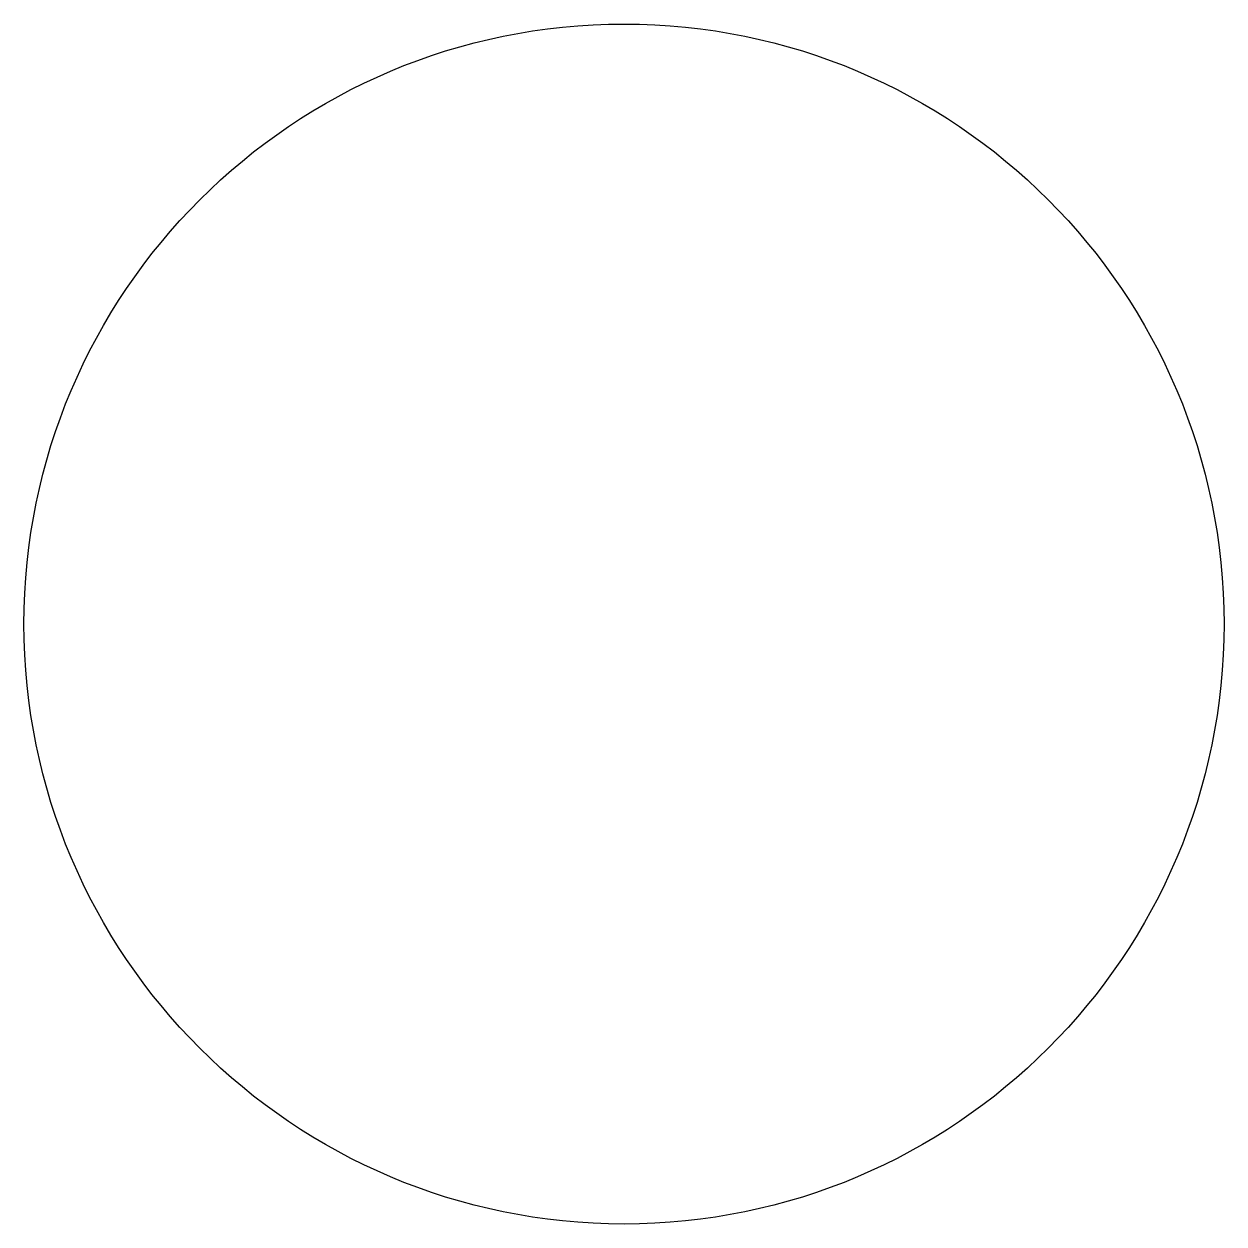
# Model space of a CAD drawing. Header units: millimetres. Extents: x 15 to 25, y 25 to 35.
import ezdxf

# ---------------------------------------------------------------- set-up
doc = ezdxf.new("R2010")
doc.units = ezdxf.units.MM
doc.layers.add('SYMBOL', color=7, linetype='CONTINUOUS')

msp = doc.modelspace()

# ---------------------------------------------------------------- linework, layer by layer
at = {"layer": 'SYMBOL'}
msp.add_circle((20, 30), 5, dxfattribs=at)

doc.saveas('drawing.dxf')
